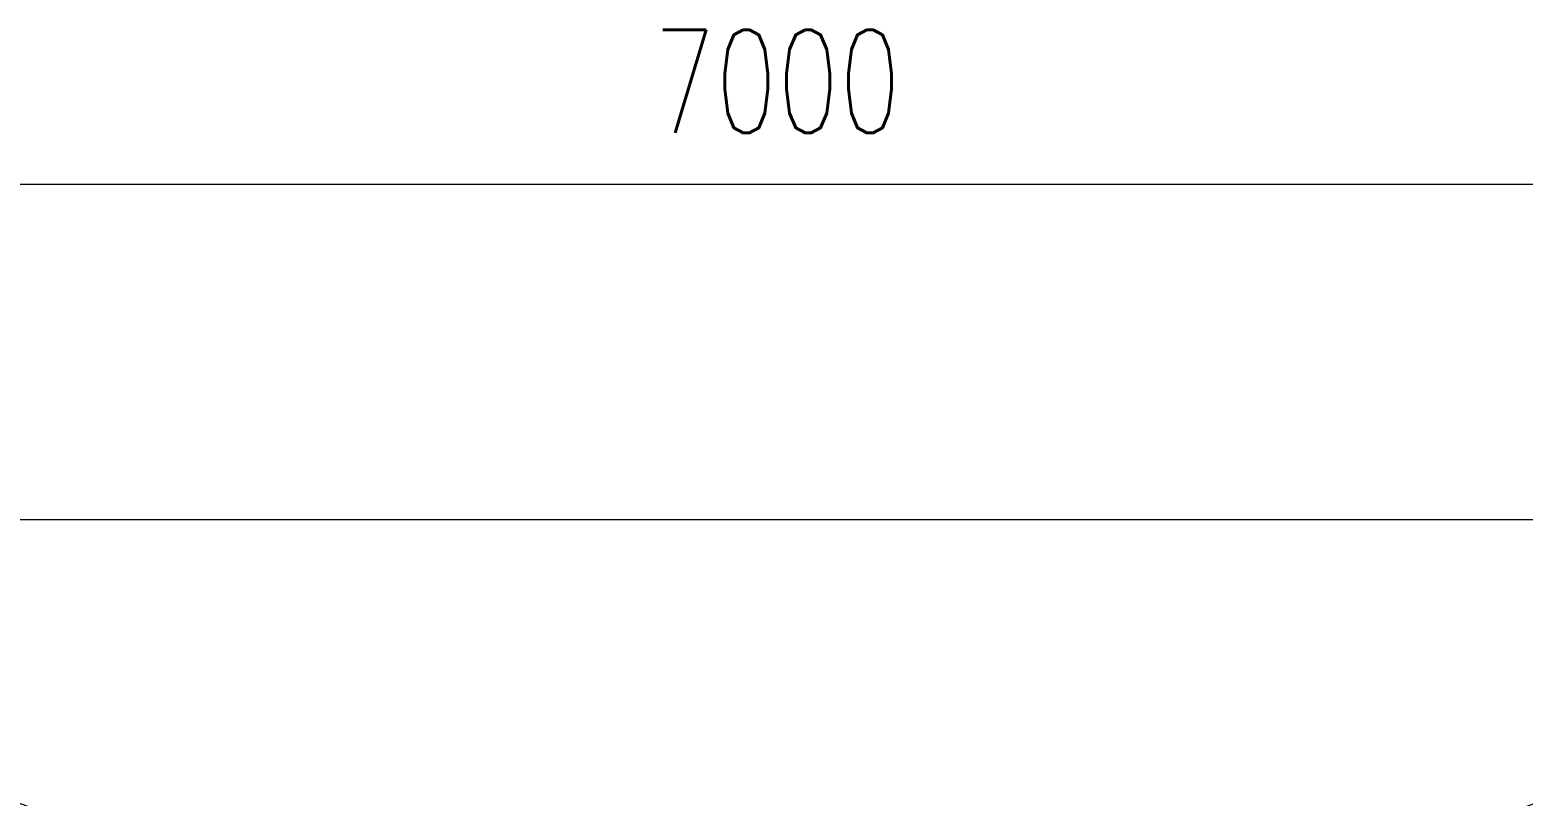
# Model space of a CAD drawing. Extents: x -681219 to -550379, y -242630 to -158199.
# Drawn here: x -569733 to -563211, y -232117 to -228769 of the extents above; entities that cross this region are included whole.
import ezdxf

# ---------------------------------------------------------------- set-up
doc = ezdxf.new("R2010")
doc.units = 0
doc.header["$LTSCALE"] = 1000
doc.layers.get('0').update_dxf_attribs({"linetype": 'CONTINUOUS'})
doc.layers.get('Defpoints').update_dxf_attribs({"linetype": 'CONTINUOUS'})
doc.layers.add('DIM', color=7, linetype='CONTINUOUS', lineweight=18)
doc.layers.add('轴网_标注', color=7, linetype='CONTINUOUS', lineweight=0)
doc.styles.add('DIM_FONT', font='simplex.shx', dxfattribs={"width": 0.7, "bigfont": 'gbcbig.shx'})
doc.dimstyles.new('DIMN150', dxfattribs={"dimscale": 1.5, "dimtxt": 300, "dimasz": 100, "dimexe": 250, "dimexo": 300, "dimgap": 150, "dimtad": 1, "dimtoh": 1, "dimdec": 0, "dimzin": 0, "dimdsep": 46, "dimtxsty": 'DIM_FONT', "dimblk": 'ARCHTICK', "dimcen": 0.09, "dimclrt": 256, "dimadec": 0, "dimazin": 0, "dimtfac": 1, "dimtdec": 4, "dimtofl": 0, "dimtmove": 0, "dimatfit": 3, "dimfxl": 0, "dimtolj": 1, "dimtzin": 0, "dimarcsym": 0})

# ---------------------------------------------------------------- blocks, each defined once
blk = doc.blocks.new('_ArchTick')
at = {"const_width": 0.15}
blk.add_lwpolyline([(-0.5, -0.5), (0.5, 0.5)], dxfattribs=at)
blk = doc.blocks.new('*D153')
at = {"layer": 'Defpoints', "color": 0, "transparency": 16777216}
for p in [(28500, 487.1), (35500, 487.1), (28500, -1326.9)]:
    blk.add_point(p, dxfattribs=at)
at = {"layer": '轴网_标注', "color": 0, "lineweight": -2, "transparency": 16777216}
for p, q in [((28500, 37.1), (28500, -1701.9)), ((35500, 37.1), (35500, -1701.9)), ((35500, -1326.9), (28500, -1326.9))]:
    blk.add_line(p, q, dxfattribs=at)
at = {"layer": '轴网_标注', "color": 0, "lineweight": -2, "transparency": 16777216, "xscale": 150, "yscale": 150, "zscale": 150, "rotation": 180}
blk.add_blockref('_ArchTick', (28500, -1326.9), dxfattribs=at)
at = {"layer": '轴网_标注', "color": 0, "lineweight": -2, "transparency": 16777216, "xscale": 150, "yscale": 150, "zscale": 150}
blk.add_blockref('_ArchTick', (35500, -1326.9), dxfattribs=at)
at = {"layer": '轴网_标注', "transparency": 16777216, "insert": (32000, -876.9), "char_height": 450, "attachment_point": 5, "style": 'DIM_FONT'}
blk.add_mtext('\\A1;7000', dxfattribs=at)
blk = doc.blocks.new('*D151')
at = {"layer": 'Defpoints', "color": 0, "transparency": 16777216}
for p in [(0, 0), (43000, 0), (0, -2792.7)]:
    blk.add_point(p, dxfattribs=at)
at = {"layer": '轴网_标注', "color": 0, "lineweight": -2, "transparency": 16777216}
for p, q in [((0, -450), (0, -3167.7)), ((43000, -450), (43000, -3167.7)), ((43000, -2792.7), (0, -2792.7))]:
    blk.add_line(p, q, dxfattribs=at)
at = {"layer": '轴网_标注', "color": 0, "lineweight": -2, "transparency": 16777216, "xscale": 150, "yscale": 150, "zscale": 150, "rotation": 180}
blk.add_blockref('_ArchTick', (0, -2792.7), dxfattribs=at)
at = {"layer": '轴网_标注', "color": 0, "lineweight": -2, "transparency": 16777216, "xscale": 150, "yscale": 150, "zscale": 150}
blk.add_blockref('_ArchTick', (43000, -2792.7), dxfattribs=at)
at = {"layer": '轴网_标注', "transparency": 16777216, "insert": (21500, -2342.7), "char_height": 450, "attachment_point": 5, "style": 'DIM_FONT'}
blk.add_mtext('\\A1;43000', dxfattribs=at)
blk = doc.blocks.new('56')
at = {"layer": '轴网_标注'}
for centre in [(28500, -4600), (35500, -4600)]:
    blk.add_circle(centre, 600, dxfattribs=at)
for base, p1, p2, picture, middle in [((28500, -1326.9), (35500, 487.1), (28500, 487.1), '*D153', (32000, -876.9)), ((0, -2792.7), (43000, 0), (0, 0), '*D151', (21500, -2342.7))]:
    dim = blk.add_linear_dim(base=base, p1=p1, p2=p2, dimstyle='DIMN150', dxfattribs=at)
    dim.commit()
    dim.dimension.update_dxf_attribs({"geometry": picture, "text_midpoint": middle})

msp = doc.modelspace()

# ---------------------------------------------------------------- block references
at = {"layer": 'DIM', "color": 2}
msp.add_blockref('56', (-598468.721, -228116.6983), dxfattribs=at)

doc.saveas('drawing.dxf')
